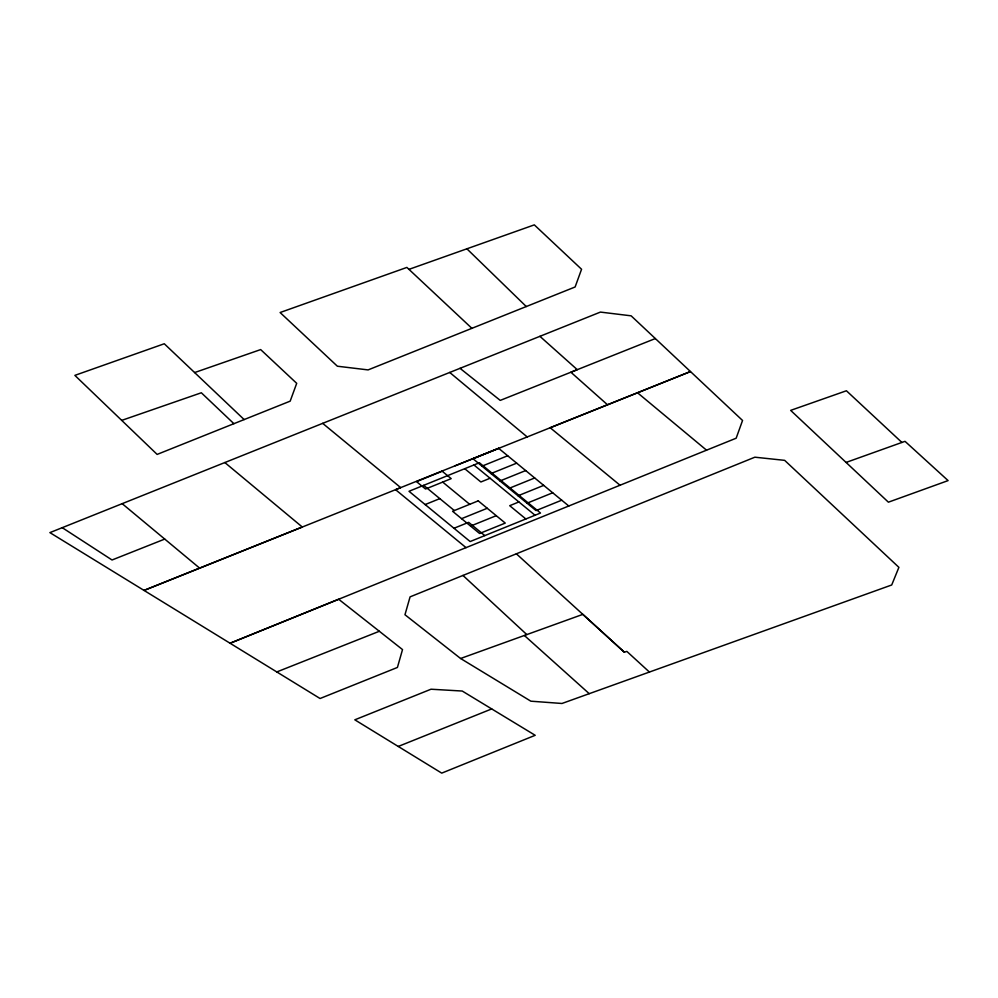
<?xml version="1.0" encoding="UTF-8"?>
<svg xmlns="http://www.w3.org/2000/svg" width="998" height="998" viewBox="0 0 998 998"><rect width="100%" height="100%" fill="white"/><g stroke="black" fill="none" stroke-linecap="round" stroke-linejoin="round"><path stroke-width="1.5" d="M568.798 506.011L498.651 448.339L472.99 458.743L536.051 510.602L561.712 500.198M481.997 466.153L507.658 455.749M491.004 473.563L516.665 463.159M425.16 504.564L439.819 498.626M490.08 478.254L480.874 481.984L464.719 468.698M500.01 480.961L525.672 470.569M509.03 488.371L534.691 477.967M461.575 518.673L487.236 508.269M518.037 495.781L543.698 485.377M453.99 528.266L468.648 522.328L484.791 535.614M518.898 501.957L509.704 505.687L525.859 518.972M470.582 526.083L496.243 515.679M527.044 503.192L552.705 492.787M706.547 450.185L230.076 643.248L49.9 532.62L600.422 312.087L631.135 315.83L742.549 420.47L736.162 438.209L706.547 450.185L637.535 392.775L550.197 427.743L620.057 485.24M244.148 419.572L164.271 343.761L74.862 375.373L157.135 454.414L290.181 401.146L296.705 383.332L260.665 349.587L194.61 372.566M471.904 328.33L406.885 267.427L280.101 312.524L337.374 366.216L368.1 369.909L575.122 286.975L581.56 269.26L534.317 224.874L408.968 269.36M224.824 462.536L302.282 527.006L144.011 590.429L400.697 487.623L322.678 423.352M498.688 448.327L395.57 489.681L466.054 547.64M637.535 392.775L690.491 371.543L455.275 465.754M398.252 746.454L491.715 708.929L535.19 735.301L441.727 773.126L354.826 719.82L431.011 689.219L462.236 691.04L491.715 708.929M655.337 338.559L570.893 372.229L607.508 404.776M164.745 539.082L112.05 559.99L62.238 527.668M276.783 671.941L379.34 631.272L402.518 649.586L397.416 667.45L320.071 698.513L230.076 643.248L338.671 599.262L379.34 631.272M460.589 658.493L530.849 701.182L561.974 703.478L891.713 584.978L898.899 567.351L784.653 460.352L754.862 457.196L410.078 596.866L404.963 614.743L460.589 658.493L582.844 614.369L624.374 652.218L626.819 651.382L649.424 672.066M901.905 442.451L905.024 441.341L948.1 480.599L888.395 502.181L790.653 410.378L846.416 390.767L901.905 442.451L846.067 462.436M121.744 420.37L201.334 392.775L233.894 423.676M460.041 368.337L500.248 400.398L577.281 369.672L539.906 336.326M473.938 464.968L535.04 515.242M442.688 482.084L469.709 504.314M423.663 485.34L454.315 510.552M449.699 372.441L527.206 436.937M122.18 503.666L199.637 568.124M524.387 635.489L589.219 693.66M516.365 553.803L624.374 652.218M462.947 575.434L526.819 634.591M466.889 248.801L526.283 306.536M442.189 471.231L416.528 481.635L425.535 489.032L451.196 478.641L442.189 471.231M479.377 462.76L409.005 491.29L470.145 541.552L540.504 513.034L479.377 462.76M478.229 500.859L452.568 511.263L479.589 533.493L505.262 523.089L478.229 500.859"/></g></svg>
